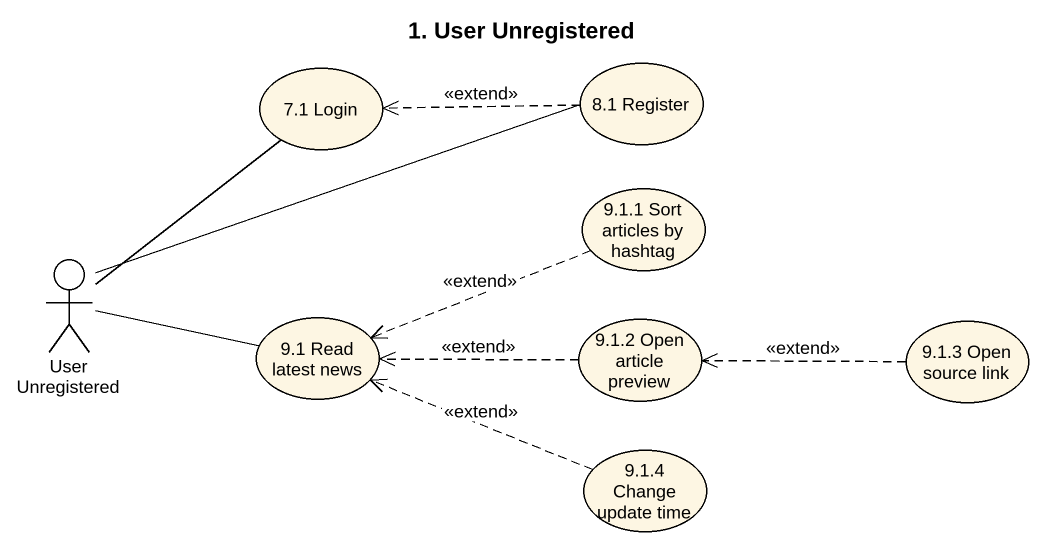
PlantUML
@startuml
title 1. User Unregistered
usecase "7.1 Login" as u7_1_Login
usecase "8.1 Register" as u8_1_Register
usecase "9.1.1 Sort articles by hashtag" as u9_1_1_Sort_articles_by
actor "User Unregistered" as User_Unregistered
usecase "9.1 Read latest news" as u9_1_Read_latest_news
usecase "9.1.2 Open article preview" as u9_1_2_Open_article_preview
usecase "9.1.3 Open source link" as u9_1_3_Open_source_link
usecase "9.1.4 Change update time" as u9_1_4_Change_update_time
u8_1_Register .left.> u7_1_Login : <<extend>>
u9_1_1_Sort_articles_by .left.> u9_1_Read_latest_news : <<extend>>
User_Unregistered -up- u7_1_Login
User_Unregistered -right- u8_1_Register
User_Unregistered -right- u9_1_Read_latest_news
u9_1_2_Open_article_preview .left.> u9_1_Read_latest_news : <<extend>>
u9_1_3_Open_source_link .left.> u9_1_2_Open_article_preview : <<extend>>
u9_1_4_Change_update_time .left.> u9_1_Read_latest_news : <<extend>>
@enduml
